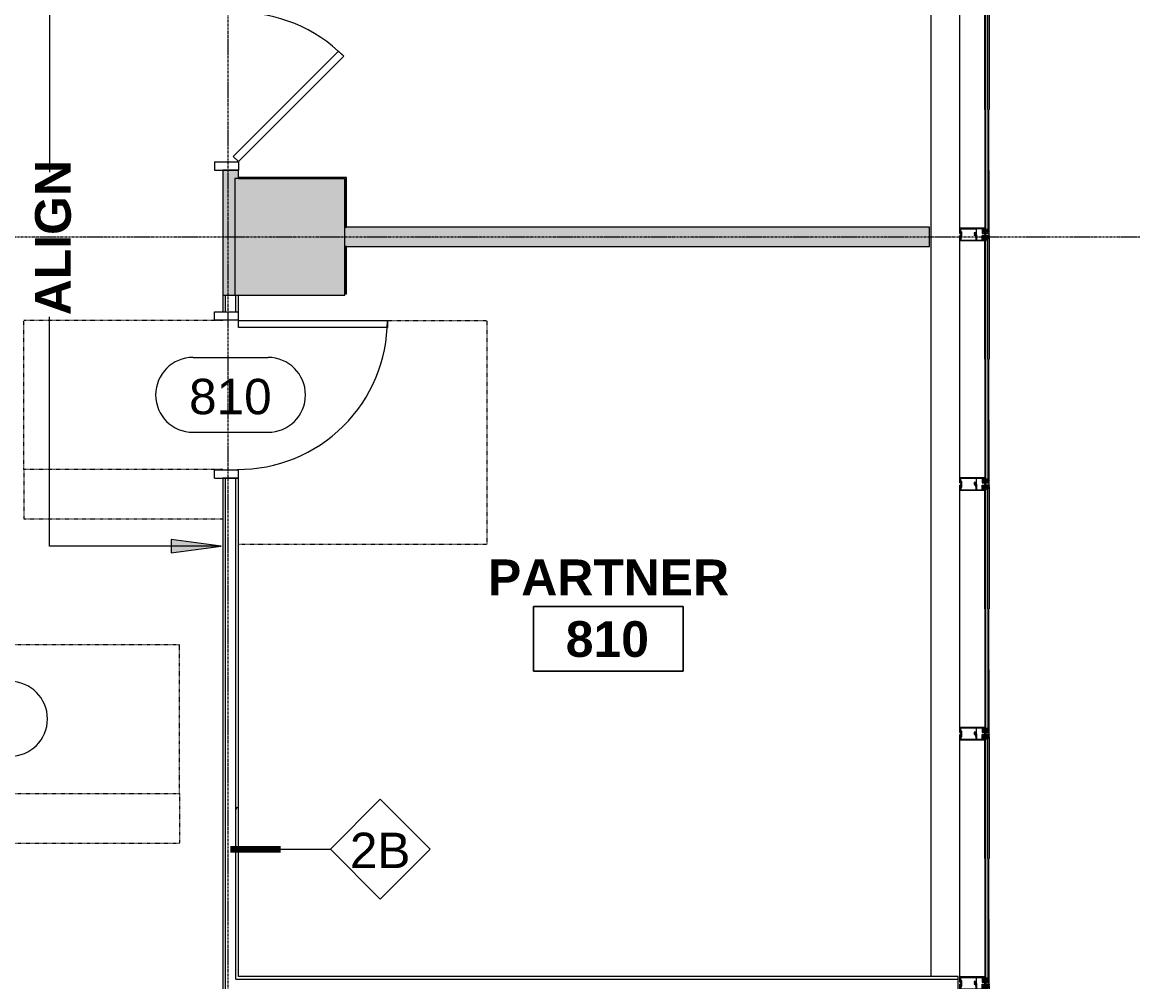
# Model space of a CAD drawing. Header units: inches. Extents: x -203 to 2905, y -968 to 768.
# Drawn here: x 1505.2 to 1772.1, y -194.4 to 36.2 of the extents above; entities that cross this region are included whole.
import ezdxf

# ---------------------------------------------------------------- set-up
doc = ezdxf.new("R2010")
doc.units = ezdxf.units.IN
doc.header["$MEASUREMENT"] = 0
doc.linetypes.add('Dash_2_', pattern=[0.25, 0.125, -0.125])
doc.linetypes.add('Grid Line 1_2_', pattern=[0.875, 0.5, -0.125, 0.125, -0.125])
for name, color, linetype, lineweight in [('A-AREA-IDEN', 2, 'Continuous', 9), ('A-Bldg-Patt', 7, 'Continuous', 9), ('A-Cols-Bldg', 7, 'Continuous', 9), ('A-DETL-GENF', 92, 'Continuous', 9), ('A-DETL-THIN', 151, 'Continuous', 9), ('A-DOOR', 31, 'Continuous', 13), ('A-DOOR-FRAM', 31, 'Continuous', 20), ('A-DOOR-IDEN', 31, 'Continuous', 9), ('A-GENM', 13, 'Dash_2_', 9), ('A-Glaz-Exst', 7, 'Continuous', 9), ('A-WALL', 113, 'Continuous', 13), ('A-WALL-IDEN', 211, 'Continuous', 9), ('A-WALL-PATT', 111, 'Continuous', 13), ('G-ANNO-TEXT', 231, 'Continuous', 9), ('I-WALL', 2, 'Continuous', 13), ('Jenner and Block 8fl_BB_dwg', 8, 'Continuous', 9), ('S-GRID', 1, 'Continuous', 9)]:
    doc.layers.add(name, color=color, linetype=linetype, lineweight=lineweight)
doc.styles.add('Swis721 Lt BT_1', font='swissl.ttf', dxfattribs={"height": 8.514638})
doc.styles.add('Swis721 Lt BT_B', font='', dxfattribs={"height": 8.583975})
doc.styles.get('Swis721 Lt BT_B').set_extended_font_data('Swis721 Lt BT', bold=True)
pattern_1 = [(0, (0, 0), (30.72, 7.68), [1.267, -21.773, 1.267, -21.773, -122.88]), (0, (0, 0), (30.72, 7.68), [-46.08, 1.267, -44.813, 1.267, -21.773, -53.76]), (0, (0, 0), (30.72, 7.68), [-115.2, 1.267, -14.093, 1.267, -37.133]), (120, (11.52, 3.84), (-22.011075, 22.7643), [1.267, -21.773, 1.267, -21.773, -122.88]), (120, (11.52, 3.84), (-22.011075, 22.7643), [-46.08, 1.267, -44.813, 1.267, -21.773, -53.76]), (120, (11.52, 3.84), (-22.011075, 22.7643), [-115.2, 1.267, -14.093, 1.267, -37.133]), (240, (15.36, 19.2), (-8.708925, -30.4443), [1.267, -21.773, 1.267, -21.773, -122.88]), (240, (15.36, 19.2), (-8.708925, -30.4443), [-46.08, 1.267, -44.813, 1.267, -21.773, -53.76]), (240, (15.36, 19.2), (-8.708925, -30.4443), [-115.2, 1.267, -14.093, 1.267, -37.133])]

# ---------------------------------------------------------------- blocks, each defined once
blk = doc.blocks.new('Single Flush - OTJ_SOLIDFLUSH_ALUM-5610241-LEVEL 8 CONSTRUCTION PLAN')
at = {"layer": 'A-DOOR', "color": 8, "lineweight": 20}
for p, q in [((-7.42, 27.2), (-8.65, 25.96)), ((17.91, 1.87), (-7.42, 27.2)), ((-8.65, 25.96), (16.67, 0.64)), ((16.67, 0.64), (17.91, 1.87))]:
    blk.add_line(p, q, dxfattribs=at)
at = {"layer": 'A-DOOR', "color": 55, "lineweight": 9}
blk.add_arc((17.91, 1.87), 35.81, 135, 180.5, dxfattribs=at)
at = {"layer": 'A-DOOR-FRAM', "color": 8}
for p, q in [((-20, -3.87), (-20, 1.87)), ((-20, 1.87), (-18, 1.87)), ((-18, -3.87), (-18, 1.87)), ((18, -3.87), (18, 1.87)), ((18, 1.87), (20, 1.87)), ((20, -3.87), (20, 1.87)), ((-20, -3.87), (-18, -3.87)), ((18, -3.87), (20, -3.87))]:
    blk.add_line(p, q, dxfattribs=at)
blk = doc.blocks.new('Single Flush - OTJ_SOLIDFLUSH_Side Lite-5611451-LEVEL 8 CONSTRUCTION PLAN')
at = {"layer": 'A-DOOR', "lineweight": 20}
for p, q in [((16.16, -1.88), (17.91, -1.88)), ((16.16, -37.69), (16.16, -1.88)), ((17.91, -1.88), (17.91, -37.69)), ((17.91, -37.69), (16.16, -37.69))]:
    blk.add_line(p, q, dxfattribs=at)
at = {"layer": 'A-DOOR', "lineweight": 9}
blk.add_arc((17.91, -1.88), 35.81, 179.5, 270, dxfattribs=at)
at = {"layer": 'A-DOOR-FRAM'}
for p, q in [((-20, 3.87), (-20, -1.88)), ((-20, 3.87), (-18, 3.87)), ((-18, 3.87), (-18, -1.88)), ((18, 3.87), (18, -1.88)), ((18, 3.87), (20, 3.87)), ((20, 3.87), (20, -1.88)), ((-20, -1.88), (-18, -1.88)), ((18, -1.88), (20, -1.88))]:
    blk.add_line(p, q, dxfattribs=at)
at = {"layer": 'A-GENM'}
for p, q in [((-17.91, 49.69), (-29.91, 49.69)), ((-29.91, 1.87), (-29.91, 49.69)), ((-17.91, 49.69), (17.91, 49.69)), ((-17.91, 1.87), (-17.91, 49.69)), ((17.91, 1.87), (17.91, 49.69)), ((17.87, 1.87), (17.91, 1.87)), ((-35.91, -1.88), (-35.91, -61.69)), ((17.87, -1.88), (17.91, -1.88)), ((17.91, -1.88), (17.91, -61.69)), ((-35.91, -61.69), (17.91, -61.69))]:
    blk.add_line(p, q, dxfattribs=at)
blk = doc.blocks.new('Single Flush - SOLIDFLUSH_ALUM_No Lites-V21-LEVEL 8 CONSTRUCTION PLAN')
at = {"layer": 'A-DOOR', "lineweight": 20}
for p, q in [((16.16, 37.69), (16.16, 1.87)), ((17.91, 37.69), (16.16, 37.69)), ((17.91, 1.87), (17.91, 37.69)), ((16.16, 1.87), (17.91, 1.87))]:
    blk.add_line(p, q, dxfattribs=at)
at = {"layer": 'A-DOOR', "lineweight": 9}
blk.add_arc((17.91, 1.87), 35.81, 90, 180.5, dxfattribs=at)
at = {"layer": 'A-DOOR-FRAM'}
for p, q in [((-20, -3.87), (-20, 1.87)), ((-20, 1.87), (-18, 1.87)), ((-18, -3.87), (-18, 1.87)), ((18, -3.87), (18, 1.87)), ((18, 1.87), (20, 1.87)), ((20, -3.87), (20, 1.87)), ((-20, -3.87), (-18, -3.87)), ((18, -3.87), (20, -3.87))]:
    blk.add_line(p, q, dxfattribs=at)
at = {"layer": 'A-GENM'}
for p, q in [((-35.91, 61.69), (17.91, 61.69)), ((-35.91, 1.87), (-35.91, 61.69)), ((17.91, 1.87), (17.91, 61.69)), ((17.87, 1.87), (17.91, 1.87)), ((-29.91, -1.88), (-29.91, -49.69)), ((-17.91, -1.88), (-17.91, -49.69)), ((17.87, -1.88), (17.91, -1.88)), ((17.91, -1.88), (17.91, -49.69)), ((-17.91, -49.69), (-29.91, -49.69)), ((-17.91, -49.69), (17.91, -49.69))]:
    blk.add_line(p, q, dxfattribs=at)
blk = doc.blocks.new('Jenner and Block 8fl_BB_dwg_CW-STRIP-5551871-LEVEL 8 CONSTRUCTION PLAN')
at = {"layer": 'A-Glaz-Exst'}
for p, q in [((-127.34, -53.32), (-127.56, -52.8)), ((-127.5, -52.64), (-124.39, -51.32)), ((-127.2, -53.33), (-127.26, -53.35)), ((-126.62, -54.54), (-127.12, -53.36)), ((-124.23, -51.38), (-123.91, -52.13)), ((-124.09, -52.63), (-124.08, -52.59)), ((-124.09, -52.78), (-124.03, -52.91)), ((-124.06, -52.65), (-124.04, -52.6)), ((-124.05, -51.17), (-123.01, -50.73)), ((-124.04, -52.43), (-123.99, -52.37)), ((-124.01, -52.57), (-123.8, -52.48)), ((-123.96, -52.47), (-123.97, -52.44)), ((-123.96, -52.36), (-123.88, -52.36)), ((-123.92, -52.42), (-123.9, -52.45)), ((-123.75, -52.48), (-123.71, -52.5)), ((-123.74, -52.44), (-123.69, -52.46)), ((-123.25, -53.69), (-123.64, -52.78)), ((-123.59, -52.56), (-123.13, -53.64)), ((-122.97, -53.7), (-121.94, -53.26)), ((-121.88, -51.54), (-122.01, -51.58)), ((-121.75, -51.73), (-121.85, -51.55)), ((-121.68, -51.87), (-121.79, -51.93)), ((-121.72, -51.64), (-121.66, -51.83)), ((-120.76, -51.54), (-120.96, -51.08)), ((-126.7, -54.61), (-126.64, -54.58)), ((-126.42, -55.17), (-123.32, -53.85))]:
    blk.add_line(p, q, dxfattribs=at)
at = {"layer": 'A-Glaz-Exst', "flags": 128}
for points in [[(-133.51, -24.09), (-122.34, -50.38), (-122.08, -51.01), (-121.85, -50.92), (-133.28, -23.99)], [(-132.82, -23.8), (-121.39, -50.72), (-121.16, -50.62), (-132.59, -23.7)], [(-122.46, -50.43), (-122.48, -50.37), (-127.89, -52.67), (-127.4, -53.82), (-127.17, -53.72), (-127.4, -53.82), (-127.89, -52.67), (-122.48, -50.37), (-122.46, -50.43), (-122.34, -50.38), (-122.46, -50.43), (-122.69, -50.53)], [(-122.34, -50.38), (-122.54, -50.87), (-122.2, -50.73), (-122.69, -50.53), (-122.37, -51.28)], [(-121.99, -50.5), (-122.02, -50.42), (-121.62, -50.24), (-121.59, -50.33)], [(-121.96, -50.56), (-121.94, -50.62), (-121.84, -50.78), (-121.49, -50.63), (-121.54, -50.45), (-121.56, -50.39)], [(-109.83, -79.22), (-121.26, -52.3), (-121.49, -52.4), (-121.22, -53.03), (-121.34, -53.08), (-121.31, -53.13), (-126.72, -55.43), (-127.21, -54.28), (-126.95, -54.17), (-126.98, -54.18), (-127.21, -54.28), (-126.72, -55.43), (-121.31, -53.13), (-121.34, -53.08), (-121.57, -53.17)], [(-123.94, -52.21), (-124.27, -52.35), (-124.17, -52.58), (-123.98, -52.5)], [(-123.87, -52.45), (-123.67, -52.37), (-124.11, -51.34)], [(-124.08, -52.57), (-124.09, -52.55), (-123.98, -52.5), (-124, -52.45), (-124.02, -52.45)], [(-123.87, -52.39), (-123.89, -52.4), (-123.87, -52.45), (-123.76, -52.41), (-123.75, -52.43)], [(-122.85, -50.8), (-122.46, -51.72), (-121.94, -51.5), (-121.95, -51.47), (-121.99, -51.48), (-122.01, -51.45), (-121.87, -51.38), (-121.85, -51.42), (-121.89, -51.45), (-121.88, -51.47), (-121.82, -51.45), (-120.96, -51.08), (-121.06, -50.85)], [(-121.87, -53.1), (-122.26, -52.18), (-121.74, -51.96), (-121.73, -51.99), (-121.77, -52.01), (-121.75, -52.05), (-121.61, -51.99), (-121.63, -51.95), (-121.67, -51.96), (-121.68, -51.93), (-121.57, -51.89), (-121.69, -51.6), (-121.7, -51.6), (-121.69, -51.6), (-121.57, -51.89), (-120.76, -51.54), (-120.67, -51.77), (-121.82, -52.26)], [(-121.82, -51.45), (-120.96, -51.08), (-121.06, -50.85), (-122.21, -51.34)], [(-122.05, -51.56), (-122.05, -51.55), (-121.94, -51.5)], [(-110.06, -79.32), (-121.22, -53.03), (-121.71, -52.83), (-121.37, -52.68), (-121.57, -53.17), (-121.88, -52.43)], [(-121.7, -51.74), (-121.82, -51.45), (-121.7, -51.74), (-121.71, -51.74)], [(-121.81, -51.97), (-121.8, -51.98), (-121.74, -51.96)], [(-121.08, -52.63), (-121.11, -52.57), (-121.15, -52.39), (-120.81, -52.24), (-120.71, -52.4), (-120.68, -52.46)], [(-121.06, -52.69), (-121.02, -52.77), (-120.62, -52.6), (-120.66, -52.52)], [(-109.37, -79.03), (-120.8, -52.1), (-120.57, -52), (-109.14, -78.93)], [(-126.88, -54.24), (-126.91, -54.19), (-127.09, -53.75), (-126.74, -54.59)], [(-126.92, -54.33), (-126.83, -54.53), (-126.86, -54.54), (-126.88, -54.5), (-126.92, -54.51), (-126.86, -54.66), (-126.82, -54.64), (-126.84, -54.6), (-126.81, -54.58), (-126.59, -55.1)]]:
    blk.add_lwpolyline(points, dxfattribs=at)
blk.add_lwpolyline([(-120.67, -51.77), (-120.76, -51.54), (-121.57, -51.89), (-120.76, -51.54)], close=True, dxfattribs=at)
at = {"layer": 'A-Glaz-Exst'}
for centre, radius in [((-121.98, -50.53), 0.0312), ((-121.57, -50.36), 0.0313), ((-121.07, -52.66), 0.0312), ((-120.67, -52.49), 0.0312)]:
    blk.add_circle(centre, radius, dxfattribs=at)
for centre, radius, start, end in [((-121.06, -50.72), 0.266, 174.932, 231.077), ((-121.01, -50.7), 0.266, 174.932, 231.077), ((-120.95, -50.67), 0.266, 174.932, 231.077), ((-120.89, -50.65), 0.266, 174.932, 231.077), ((-127.45, -52.75), 0.125, 113.0045, 203.0045), ((-127.29, -53.29), 0.0625, 203.0045, 293.0045), ((-127.18, -53.39), 0.0625, 23.0045, 113.0045), ((-124.34, -51.43), 0.125, 23.0045, 113.0045), ((-124, -51.29), 0.125, 113.0045, 203.0045), ((-124.01, -52.66), 0.089, 160.7135, 253.0177), ((-124.03, -52.23), 0.548, 263.7768, 322.8434), ((-124.09, -52.58), 0.0197, 337.7655, 23.0045), ((-123.99, -52.65), 0.0695, 179.3043, 235.285), ((-124.03, -52.58), 0.0139, 50.356, 225.537), ((-124.03, -52.44), 0.016, 138.4428, 293.0045), ((-124.03, -52.23), 0.517, 269.0257, 316.9833), ((-124.05, -52.6), 0.0118, 337.7655, 45.537), ((-124.02, -52.26), 0.451, 268.6149, 317.394), ((-124.03, -52.23), 0.673, 269.5765, 305.68), ((-124.02, -52.56), 0.0118, 230.356, 293.0045), ((-123.96, -52.4), 0.04, 87.5662, 138.4428), ((-123.94, -52.43), 0.0306, 26.7074, 199.3016), ((-123.93, -52.46), 0.0306, 206.7074, 19.3016), ((-123.97, -52.16), 0.0625, 293.0045, 23.0045), ((-123.88, -52.38), 0.016, 293.0045, 87.5662), ((-123.8, -52.47), 0.0118, 293.0045, 355.653), ((-123.77, -52.47), 0.0139, 0.472, 175.653), ((-123.75, -52.47), 0.0118, 180.472, 248.2435), ((-123.73, -52.43), 0.0197, 203.0045, 248.2435), ((-123.75, -52.55), 0.0695, 350.7239, 46.7046), ((-123.73, -52.54), 0.089, 332.9913, 65.2955), ((-122.96, -50.85), 0.125, 23.0045, 113.0045), ((-122.22, -51.15), 0.313, 76.1346, 149.8744), ((-122.18, -51.16), 0.221, 68.0045, 194.8744), ((-122.26, -51.23), 0.125, 203.0045, 293.0045), ((-121.97, -51.25), 0.257, 114.4891, 201.5199), ((-122.02, -51.55), 0.0312, 203.0045, 288.0045), ((-121.98, -53.15), 0.125, 293.0045, 23.0045), ((-121.77, -52.38), 0.125, 113.0045, 203.0045), ((-121.88, -51.57), 0.0312, 23.0045, 108.0045), ((-121.67, -52.37), 0.221, 211.1346, 338.0045), ((-121.43, -51.25), 0.531, 84.932, 141.077), ((-121.58, -52.16), 0.257, 204.4891, 291.5199), ((-121.78, -51.95), 0.0312, 118.0045, 203.0045), ((-121.69, -52.41), 0.313, 256.1346, 329.8744), ((-121.72, -51.71), 0.0313, 208.0045, 293.0045), ((-121.69, -51.63), 0.0313, 113.0045, 198.0045), ((-121.55, -50.92), 0.145, 75.2021, 272.5168), ((-121.69, -51.84), 0.0312, 298.0045, 23.0045), ((-121.46, -50.89), 0.13, 309.3067, 96.5963), ((-121.21, -51.77), 0.531, 264.932, 321.077), ((-121.06, -52.09), 0.145, 133.4921, 330.8069), ((-120.97, -52.04), 0.13, 309.4127, 96.7023), ((-120.57, -51.87), 0.266, 174.932, 231.077), ((-120.52, -51.85), 0.266, 174.932, 231.077), ((-120.46, -51.82), 0.266, 174.932, 231.077), ((-120.4, -51.8), 0.266, 174.932, 231.077), ((-127.15, -53.78), 0.0625, 23.0045, 113.0045), ((-127.15, -53.78), 0.0625, 23.0045, 113.0045), ((-126.94, -54.2), 0.0312, 23.0045, 113.0045), ((-126.94, -54.2), 0.0312, 23.0045, 113.0045), ((-126.89, -54.31), 0.0312, 113.0045, 203.0045), ((-126.91, -54.26), 0.0313, 293.0045, 23.0045), ((-126.71, -54.58), 0.0312, 203.0045, 293.0045), ((-126.65, -54.55), 0.0313, 293.0045, 23.0045), ((-126.47, -55.05), 0.125, 203.0045, 293.0045), ((-123.37, -53.73), 0.125, 293.0045, 23.0045), ((-123.02, -53.59), 0.125, 203.0045, 293.0045)]:
    blk.add_arc(centre, radius, start, end, dxfattribs=at)
blk = doc.blocks.new('Jenner and Block 8fl_BB_dwg-4751915-LEVEL 8 CONSTRUCTION PLAN')
at = {"layer": 'A-Bldg-Patt'}
for points in [[(1582.73, -13.32), (1582.73, -1.34), (1556.77, -1.34), (1556.77, -1.63), (1582.33, -1.63), (1582.33, -13.32)], [(1582.73, -29.34), (1582.73, -17.94), (1582.33, -17.94), (1582.33, -29.34)]]:
    blk.add_hatch(color=256, dxfattribs=at).paths.add_polyline_path(points, flags=0)
for p, q in [((1582.73, -1.34), (1556.77, -1.34)), ((1556.77, -1.34), (1556.77, -1.63)), ((1556.77, -1.63), (1582.33, -1.63)), ((1582.33, -1.63), (1582.33, -13.32)), ((1582.73, -13.32), (1582.73, -1.34)), ((1582.33, -13.32), (1582.73, -13.32)), ((1582.73, -17.94), (1582.33, -17.94)), ((1582.33, -17.94), (1582.33, -29.34)), ((1582.73, -29.34), (1582.73, -17.94)), ((1582.33, -29.34), (1582.73, -29.34))]:
    blk.add_line(p, q, dxfattribs=at)
at = {"layer": 'A-Cols-Bldg', "flags": 128}
for points in [[(1582.73, -13.32), (1582.73, -1.34), (1556.77, -1.34)], [(1582.33, -29.34), (1582.73, -29.34), (1582.73, -17.94)]]:
    blk.add_lwpolyline(points, dxfattribs=at)
at = {"layer": 'A-Glaz-Exst'}
for p, q in [((1723.3, -193.46), (1723.3, 162.79)), ((1730.17, -13.55), (1730.17, 43.45)), ((1730.17, -73.55), (1730.17, -16.55)), ((1730.17, -133.55), (1730.17, -76.55)), ((1730.17, -193.55), (1730.17, -136.55))]:
    blk.add_line(p, q, dxfattribs=at)
at = {"rotation": 336.9955198969619}
for p in [(1868.48, 44.95), (1868.48, -15.05), (1868.48, -75.05), (1868.48, -135.05), (1868.48, -195.05)]:
    blk.add_blockref('Jenner and Block 8fl_BB_dwg_CW-STRIP-5551871-LEVEL 8 CONSTRUCTION PLAN', p, dxfattribs=at)
blk = doc.blocks.new('Room Tag - Room Name and Number-3379422-LEVEL 8 CONSTRUCTION PLAN')
at = {"layer": 'A-AREA-IDEN'}
for p, q in [((-0.1881, -0.1636), (-0.1881, -0.0018)), ((-0.1881, -0.0018), (0.1869, -0.0018)), ((0.1869, -0.0018), (-0.1881, -0.0018)), ((-0.1881, -0.0018), (-0.1881, -0.1636)), ((0.1869, -0.0018), (0.1869, -0.1636)), ((0.1869, -0.1636), (0.1869, -0.0018)), ((0.1869, -0.1636), (-0.1881, -0.1636)), ((-0.1881, -0.1636), (0.1869, -0.1636))]:
    blk.add_line(p, q, dxfattribs=at)
blk = doc.blocks.new('Door Tag - Door Tag-41184-LEVEL 8 CONSTRUCTION PLAN')
at = {"layer": 'A-DOOR-IDEN'}
for p, q in [((-0.09375, 0.09375), (0.09375, 0.09375)), ((-0.09375, -0.09375), (0.09375, -0.09375))]:
    blk.add_line(p, q, dxfattribs=at)
for centre, start, end in [((-0.09375, 0), 90, 270), ((0.09375, 0), 270, 90)]:
    blk.add_arc(centre, 0.09375, start, end, dxfattribs=at)
blk = doc.blocks.new('Wall Tag - 1_4_-62626-LEVEL 8 CONSTRUCTION PLAN')
at = {"layer": 'A-WALL-IDEN'}
for p, q in [((-0.125, 0), (0, 0.125)), ((0, 0.125), (0.125, 0)), ((-0.125, 0), (0, -0.125)), ((0, -0.125), (0.125, 0))]:
    blk.add_line(p, q, dxfattribs=at)

msp = doc.modelspace()

# ---------------------------------------------------------------- hatches: boundary and pattern name
at = {"layer": 'A-DETL-GENF'}
h = msp.add_hatch(color=7, dxfattribs=at)
h.paths.add_polyline_path([(464.83, -720.82), (893.53, -538.81), (1016.23, -538.81), (1016.23, -524.94), (892.67, -524.94), (457.06, -709.88), (459.54, -715.74), (462.19, -714.61)], flags=0)
h.paths.add_polyline_path([(3.31, -538.98), (25.4, -529.6), (16.02, -507.51), (-6.07, -516.89), (-5.16, -519.03)], flags=0)
h.paths.add_polyline_path([(1737.17, -538.81), (1737.17, -496.55), (1730.17, -496.55), (1730.17, -494.3), (1723.7, -494.3), (1723.7, -524.65), (1674.68, -524.65), (1674.68, -531.81), (1676.23, -531.81), (1676.23, -538.81), (1723.7, -538.81)], flags=0)
h.paths.add_polyline_path([(491.11, -532.94), (492.17, -532.94), (492.17, -512), (471.73, -512), (471.73, -532.94), (474.72, -532.94)], flags=0)
h.paths.add_polyline_path([(259.11, -532.49), (281.21, -523.11), (271.83, -501.02), (249.74, -510.4), (257.64, -529.03)], flags=0)
h.paths.add_polyline_path([(491.11, -225.31), (494.81, -225.31), (494.81, -201.31), (471.73, -201.31), (471.73, -225.31), (489.31, -225.31)], flags=0)
h.paths.add_polyline_path([(979.73, -121.34), (993.73, -121.34), (993.73, 0.66), (950.73, 0.66), (950.73, -16.34), (908.73, -16.34), (908.73, 0.66), (846.73, 0.66), (846.73, -16.34), (804.73, -16.34), (804.73, 0.66), (742.73, 0.66), (742.73, -16.34), (700.73, -16.34), (700.73, 0.66), (638.73, 0.66), (638.73, -16.34), (596.73, -16.34), (596.73, 0.66), (569.74, 0.66), (569.74, -24.34), (979.73, -24.34), (979.73, -111.34)], flags=0)
h.paths.add_polyline_path([(1240.73, -29.34), (1268.73, -29.34), (1268.73, -3.4), (1240.73, -3.4), (1240.73, -28.53)], flags=0)
h.paths.add_polyline_path([(1556.55, -29.34), (1582.73, -29.34), (1582.73, -1.34), (1556.36, -1.34), (1556.36, -29.34)], flags=0)
h.paths.add_polyline_path([(246.25, -29.34), (248.73, -29.34), (248.73, -1.34), (220.73, -1.34), (220.73, -29.34), (237.05, -29.34)], flags=0)
h.paths.add_polyline_path([(-84.26, -27.34), (-84.26, -2.95), (-117.75, -2.95), (-117.75, -27.34), (-84.37, -27.34)], flags=0)
h.paths.add_polyline_path([(1723.3, 284.95), (1737.17, 284.95), (1737.17, 337.71), (1772.13, 337.71), (1772.13, 351.59), (1723.3, 351.58), (1723.3, 299.39)], flags=0)
h.paths.add_polyline_path([(1924.09, 337.71), (1924.09, 580.15), (1910.23, 580.15), (1910.23, 351.59), (1889.03, 351.59), (1889.03, 337.71), (1910.23, 337.71)], flags=0)
h.paths.add_polyline_path([(1553.42, 553.15), (1566.73, 553.15), (1566.73, 577.15), (1542.73, 577.15), (1542.73, 553.15)], flags=0)
h.paths.add_polyline_path([(1242.73, 553.15), (1266.73, 553.15), (1266.73, 577.15), (1242.73, 577.15)], flags=0)
h.paths.add_polyline_path([(942.73, 553.15), (966.73, 553.15), (966.73, 577.15), (942.73, 577.15)], flags=0)
h.paths.add_polyline_path([(596.73, 553.15), (620.73, 553.15), (620.73, 577.15), (596.73, 577.15)], flags=0)
h.paths.add_polyline_path([(222.73, 553.15), (246.73, 553.15), (246.73, 577.15), (222.73, 577.15)], flags=0)
h.paths.add_polyline_path([(-15.27, 553.15), (-15.27, 577.15), (-39.27, 577.15), (-39.27, 553.15)], flags=0)
at = {"layer": 'A-WALL-PATT', "lineweight": 9}
h = msp.add_hatch(color=7, dxfattribs=at)
h.paths.add_polyline_path([(1556.36, -29.34), (1556.36, -1.34), (1557.17, -1.34), (1557.17, 0.66), (1553.42, 0.66), (1553.42, -29.34), (1555.81, -29.34)], flags=0)
h.paths.add_polyline_path([(1554.05, 40.66), (1557.17, 40.66), (1557.17, 107.95), (1553.42, 107.95), (1553.42, 40.66)], flags=0)
h.paths.add_polyline_path([(1553.42, 147.95), (1557.17, 147.95), (1557.17, 299.43), (1553.42, 299.39)], flags=0)
h.paths.add_polyline_path([(1557.17, 339.43), (1557.17, 346.96), (1553.42, 346.96), (1553.42, 339.43), (1556.55, 339.43)], flags=0)
msp.add_hatch(color=7, dxfattribs=at).paths.add_polyline_path([(1723.3, -17.65), (1723.3, -13.03), (1582.73, -13.03), (1582.73, -17.65)], flags=0)
h = msp.add_hatch(dxfattribs=at)
h.set_pattern_fill('FP_1', color=256, style=0, pattern_type=2)
h.set_pattern_definition(pattern_1)
h.paths.add_polyline_path([(1554.05, -378.61), (1554.05, -360.78), (1553.42, -360.78), (1553.42, -378.61)], flags=0)
h.paths.add_polyline_path([(1553.42, -358.28), (1554.05, -358.28), (1554.05, -240.3), (1553.42, -240.3), (1553.42, -357.66)], flags=0)
h.paths.add_polyline_path([(1554.05, -200.3), (1554.05, -73.34), (1553.42, -73.34), (1553.42, -200.3)], flags=0)
h.paths.add_polyline_path([(1554.05, -33.34), (1554.05, -29.34), (1553.42, -29.34), (1553.42, -33.34)], flags=0)
h = msp.add_hatch(dxfattribs=at)
h.set_pattern_fill('FP_1', color=256, style=0, pattern_type=2)
h.set_pattern_definition(pattern_1)
h.paths.add_polyline_path([(1557.17, -373.99), (1557.17, -240.3), (1556.55, -240.3), (1556.55, -373.99)], flags=0)
h.paths.add_polyline_path([(1556.55, -200.3), (1557.17, -200.3), (1557.17, -196.3), (1556.55, -196.3)], flags=0)
h.paths.add_polyline_path([(1556.55, -193.8), (1557.17, -193.8), (1557.17, -73.34), (1556.55, -73.34), (1556.55, -193.18)], flags=0)
h.paths.add_polyline_path([(1557.17, -33.34), (1557.17, -29.34), (1556.55, -29.34), (1556.55, -33.34)], flags=0)
h = msp.add_hatch(dxfattribs=at)
h.set_pattern_fill('FP_1', color=256, style=0, pattern_type=2)
h.set_pattern_definition(pattern_1)
h.paths.add_polyline_path([(1730.17, -193.8), (1730.17, -193.18), (1557.17, -193.18), (1557.17, -193.8)], flags=0)
at = {"layer": 'G-ANNO-TEXT'}
msp.add_hatch(color=7, dxfattribs=at).paths.add_polyline_path([(1553.05, -89.71), (1541.05, -88.13), (1541.05, -91.29)], flags=0)

# ---------------------------------------------------------------- linework, layer by layer
at = {"layer": 'A-DETL-THIN'}
for p, q in [((1582.73, -1.34), (1556.36, -1.34)), ((1556.36, -1.34), (1556.36, -29.34)), ((1582.73, -29.34), (1582.73, -1.34)), ((1556.36, -29.34), (1582.73, -29.34))]:
    msp.add_line(p, q, dxfattribs=at)
at = {"layer": 'A-WALL', "color": 8, "lineweight": 20}
for p, q in [((1723.3, -13.03), (1582.73, -13.03)), ((1723.3, -17.65), (1723.3, -13.03)), ((1582.73, -17.65), (1723.3, -17.65))]:
    msp.add_line(p, q, dxfattribs=at)
at = {"layer": 'A-WALL'}
for p, q in [((1554.05, -33.34), (1554.05, -29.34)), ((1556.55, -33.34), (1556.55, -29.34)), ((1554.05, -200.3), (1554.05, -73.34)), ((1556.55, -193.8), (1556.55, -73.34)), ((1556.55, -193.8), (1730.17, -193.8))]:
    msp.add_line(p, q, dxfattribs=at)
at = {"layer": 'A-WALL-IDEN', "lineweight": 90}
msp.add_line((1555.3, -162.55), (1567.3, -162.55), dxfattribs=at)
at = {"layer": 'A-WALL-IDEN'}
msp.add_line((1555.3, -162.55), (1579.28, -162.55), dxfattribs=at)
at = {"layer": 'G-ANNO-TEXT', "color": 7}
for p, q in [((1511.78, 69.6), (1511.78, 0.2)), ((1511.78, -89.71), (1511.78, -34.57)), ((1553.05, -89.71), (1511.78, -89.71)), ((1553.05, -89.71), (1541.05, -88.13)), ((1541.05, -88.13), (1541.05, -91.29)), ((1541.05, -91.29), (1553.05, -89.71))]:
    msp.add_line(p, q, dxfattribs=at)
at = {"layer": 'I-WALL', "color": 8, "lineweight": 20}
for p, q in [((1553.42, 0.66), (1553.42, -29.34)), ((1557.17, 0.66), (1553.42, 0.66)), ((1557.17, -1.34), (1557.17, 0.66)), ((1553.42, -29.34), (1556.36, -29.34))]:
    msp.add_line(p, q, dxfattribs=at)
at = {"layer": 'I-WALL'}
for p, q in [((1553.42, -29.34), (1553.42, -33.34)), ((1557.17, -33.34), (1557.17, -29.34)), ((1553.42, -33.34), (1557.17, -33.34)), ((1553.42, -73.34), (1553.42, -200.3)), ((1557.17, -73.34), (1553.42, -73.34)), ((1557.17, -193.18), (1557.17, -73.34)), ((1730.17, -193.18), (1557.17, -193.18)), ((1730.17, -196.93), (1730.17, -193.18))]:
    msp.add_line(p, q, dxfattribs=at)
at = {"layer": 'S-GRID', "linetype": 'Grid Line 1_2_'}
for p, q in [((1554.73, -968.26), (1554.73, 744.46)), ((-203.03, -15.31), (2046, -15.31))]:
    msp.add_line(p, q, dxfattribs=at)

# ---------------------------------------------------------------- block references
at = {"layer": 'A-AREA-IDEN', "xscale": 95.99999999999994, "yscale": 95.99999999999994, "zscale": 95.99999999999994}
msp.add_blockref('Room Tag - Room Name and Number-3379422-LEVEL 8 CONSTRUCTION PLAN', (1646.13, -104.05), dxfattribs=at)
at = {"layer": 'A-DOOR', "color": 135, "rotation": 269.9999999999999}
msp.add_blockref('Single Flush - OTJ_SOLIDFLUSH_ALUM-5610241-LEVEL 8 CONSTRUCTION PLAN', (1555.3, 20.66), dxfattribs=at)
at = {"layer": 'A-DOOR'}
for name, p, rotation in [('Single Flush - OTJ_SOLIDFLUSH_Side Lite-5611451-LEVEL 8 CONSTRUCTION PLAN', (1555.3, -53.34), 89.99999999999993), ('Single Flush - SOLIDFLUSH_ALUM_No Lites-V21-LEVEL 8 CONSTRUCTION PLAN', (1493.3, -131.22), 89.99999999999991)]:
    msp.add_blockref(name, p, dxfattribs=dict(at, rotation=rotation))
at = {"layer": 'A-DOOR-IDEN', "xscale": 95.99999999999994, "yscale": 95.99999999999994, "zscale": 95.99999999999994}
for p in [(1555.3, -53.34), (1493.3, -131.22)]:
    msp.add_blockref('Door Tag - Door Tag-41184-LEVEL 8 CONSTRUCTION PLAN', p, dxfattribs=at)
at = {"layer": 'A-WALL-IDEN', "xscale": 95.99999999999994, "yscale": 95.99999999999994, "zscale": 95.99999999999994}
msp.add_blockref('Wall Tag - 1_4_-62626-LEVEL 8 CONSTRUCTION PLAN', (1591.28, -162.55), dxfattribs=at)
at = {"layer": 'Jenner and Block 8fl_BB_dwg', "color": 7}
msp.add_blockref('Jenner and Block 8fl_BB_dwg-4751915-LEVEL 8 CONSTRUCTION PLAN', (0.4, 0.29), dxfattribs=at)

# ---------------------------------------------------------------- texts
at = {"layer": 'A-AREA-IDEN', "char_height": 8.584, "attachment_point": 2, "line_spacing_factor": 0.998538, "style": 'Swis721 Lt BT_B'}
for s, insert, width in [('PARTNER', (1646.14, -92.91), 62.748), ('810', (1645.85, -107.74), 23.004)]:
    msp.add_mtext(s, dxfattribs=dict(at, insert=insert, width=width))
at = {"layer": 'A-DOOR-IDEN', "insert": (1555.25, -49.48), "char_height": 8.515, "width": 22.68, "attachment_point": 2, "line_spacing_factor": 1.00667, "style": 'Swis721 Lt BT_1'}
msp.add_mtext('810', dxfattribs=at)
at = {"layer": 'A-WALL-IDEN', "insert": (1591.25, -158.58), "char_height": 8.515, "width": 16.632, "attachment_point": 2, "line_spacing_factor": 1.00667, "style": 'Swis721 Lt BT_1'}
msp.add_mtext('2B', dxfattribs=at)
at = {"layer": 'G-ANNO-TEXT', "color": 7, "insert": (1508.32, -34.2), "char_height": 8.584, "width": 40.824, "attachment_point": 1, "rotation": 90, "line_spacing_factor": 0.998538, "style": 'Swis721 Lt BT_B'}
msp.add_mtext('ALIGN', dxfattribs=at)

doc.saveas('drawing.dxf')
